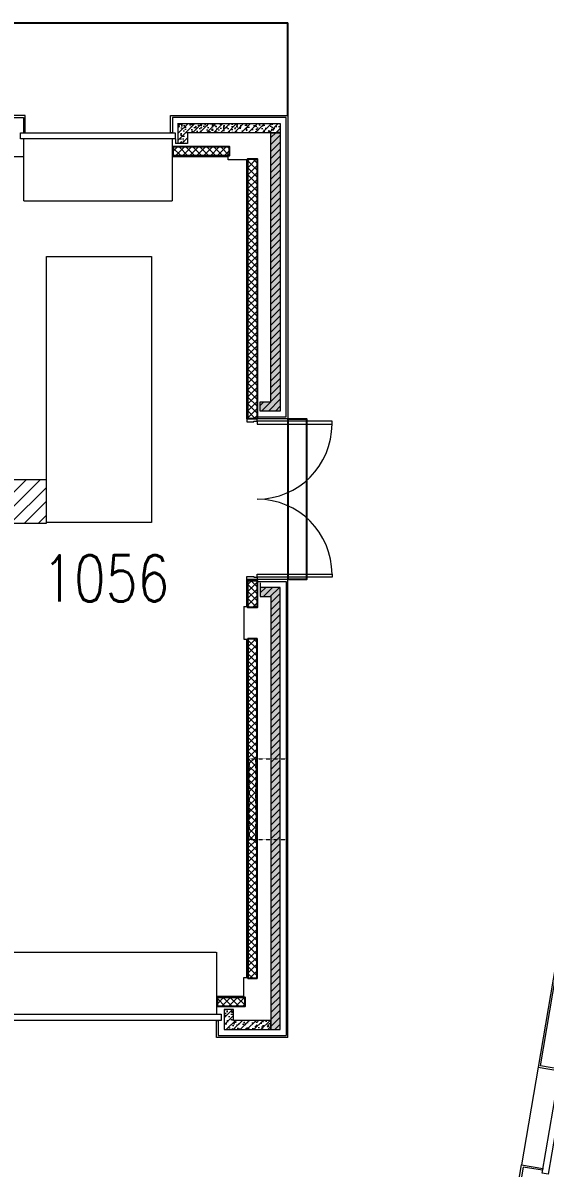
# Model space of a CAD drawing. Header units: inches. Extents: x 13084 to 220150, y 6494 to 167180.
# Drawn here: x 139278 to 147724, y 147566 to 166080 of the extents above; entities that cross this region are included whole.
import ezdxf
from ezdxf.enums import TextEntityAlignment as Align

# ---------------------------------------------------------------- set-up
doc = ezdxf.new("R2010")
doc.units = ezdxf.units.IN
doc.header["$MEASUREMENT"] = 0
doc.linetypes.add('Ground Floor$0$HIDDEN', pattern=[0.375, 0.25, -0.125])
for name, color, linetype, lineweight in [('Ground Floor$0$A-G23-M-Stairs-Concrete', 251, 'Continuous', 25), ('Ground Floor$0$A-G250-G-Walls-Low-Level', 8, 'Continuous', 15), ('Ground Floor$0$A-G250-G-Walls-Precast-Concrete', 7, 'Continuous', 15), ('Ground Floor$0$A-G250-H-Trench', 8, 'Continuous', 9), ('Ground Floor$0$A-G250-M-Trench', 251, 'Continuous', 9), ('Ground Floor$0$A-G250-M-Walls-Blockwork', 7, 'Continuous', 25), ('Ground Floor$0$A-G250-M-Walls-Louvred', 7, 'Continuous', 9), ('Ground Floor$0$A-G252-H-Internal-Walls', 251, 'Continuous', 9), ('Ground Floor$0$A-G262-H-Precast-Panel', 251, 'Continuous', 5), ('Ground Floor$0$A-G312-M-Wall-Cladding-Panel', 7, 'Continuous', 9), ('Ground Floor$0$A-G312-M-Wall-Finish-Plaster', 7, 'Continuous', 15), ('Ground Floor$0$A-G321-M-Window', 251, 'Continuous', 9), ('Ground Floor$0$A-G322-M-Door', 251, 'Continuous', 15), ('Ground Floor$0$A-G52-M-Plinth', 251, 'Continuous', 9), ('Ground Floor$0$Z-Z001-S-Room-Name-Identification-250', 7, 'Continuous', 15)]:
    doc.layers.add(name, color=color, linetype=linetype, lineweight=lineweight)
doc.styles.add('Ground Floor$0$Tag-RomanS', font='romans.shx', dxfattribs={"width": 0.8})
pattern_1 = [(45, (31615.24, 164129.57), (-56.1266, 56.1266), [])]
pattern_2 = [(45, (31615.24, 164129.57), (-56.1266, 56.1266), []), (135, (31615.24, 164129.57), (-56.1266, -56.1266), [])]
pattern_3 = [(50, (31615.24, 164129.57), (182.18467, -15.93909), [19.05, -209.55]), (355, (31615.24, 164129.57), (-35.24283, 191.05664), [15.24, -167.64]), (100.451, (31630.42, 164128.24), (146.9425, 175.1167), [16.19, -178.09]), (46.1842, (31615.24, 164180.37), (271.07904, -42.04233), [28.575, -314.325]), (96.6356, (31637.83, 164176.87), (237.40423, 247.42556), [24.285, -267.135]), (351.184, (31615.24, 164180.37), (237.4046, 247.4251), [22.86, -251.46]), (21, (31640.64, 164167.67), (151.61488, -102.26552), [19.05, -209.55]), (326, (31640.64, 164167.67), (61.80203, 184.18797), [15.24, -167.64]), (71.4514, (31653.27, 164159.15), (213.4165, 81.92286), [16.19, -178.09]), (37.5, (31615.24, 164129.57), (3.088603, 84.55504), [0, -165.608, 0, -170.18, 0, -168.275]), (7.5, (31615.24, 164129.57), (66.81966, 100.180575), [0, -97.028, 0, -161.798, 0, -64.135]), (327.5, (31558.6, 164129.57), (135.590595, -5.728744), [0, -63.5, 0, -198.12, 0, -262.89]), (317.5, (31533.2, 164129.57), (148.12918, 25.42649), [0, -82.55, 0, -131.572, 0, -186.69])]

# ---------------------------------------------------------------- blocks, each defined once
blk = doc.blocks.new('Ground Floor$0$tag-roomname')
at = {"lineweight": 18, "ltscale": 0.01, "style": 'Ground Floor$0$Tag-RomanS', "width": 0.8}
blk.add_attdef('ROOM_NO_2', text='', height=3, dxfattribs=at).set_placement((0, 1.612), align=Align.MIDDLE_CENTER)
at = {"linetype": 'ByBlock', "lineweight": 13, "ltscale": 0.01, "style": 'Ground Floor$0$Tag-RomanS', "width": 0.8, "flags": 1}
for tag, p in [('ROOM_NAME_1', (0, -2.288)), ('AREA', (0, -5.744))]:
    blk.add_attdef(tag, text='', height=2.8, dxfattribs=at).set_placement(p, align=Align.MIDDLE_CENTER)

msp = doc.modelspace()

# ---------------------------------------------------------------- hatches: boundary and pattern name
at = {"layer": 'Ground Floor$0$A-G250-H-Trench'}
h = msp.add_hatch(dxfattribs=at)
h.set_pattern_fill('LINE', color=256, scale=50, angle=45, style=0)
h.set_pattern_definition([(45, (31615.24, 164129.57), (-112.2532, 112.2532), [])])
h.paths.add_polyline_path([(138165, 158693), (138165, 157993), (139657, 157993), (139657, 158693)])
at = {"layer": 'Ground Floor$0$A-G252-H-Internal-Walls'}
h = msp.add_hatch(dxfattribs=at)
h.set_pattern_fill('ANSI37', color=256, scale=25, style=0)
h.set_pattern_definition([(45, (31615.24, 164029.57), (-56.1266, 56.1266), []), (135, (31615.24, 164029.57), (-56.1266, -56.1266), [])])
h.paths.add_polyline_path([(141710, 164080), (142615, 164080), (142615, 163930), (141710, 163930)])
h = msp.add_hatch(dxfattribs=at)
h.set_pattern_fill('ANSI37', color=256, scale=25, style=0)
h.set_pattern_definition(pattern_2)
h.paths.add_polyline_path([(142915, 159680), (142915, 163880), (143065, 163880), (143065, 159680)])
h = msp.add_hatch(dxfattribs=at)
h.set_pattern_fill('ANSI37', color=256, scale=25, style=0)
h.set_pattern_definition(pattern_2)
h.paths.add_polyline_path([(142915, 157065), (143065, 157065), (143065, 156630), (142915, 156630)])
h = msp.add_hatch(dxfattribs=at)
h.set_pattern_fill('ANSI37', color=256, scale=25, style=0)
h.set_pattern_definition(pattern_2)
h.paths.add_polyline_path([(143065, 156130), (142915, 156130), (142915, 150630), (143065, 150630)])
h = msp.add_hatch(dxfattribs=at)
h.set_pattern_fill('ANSI37', color=256, scale=25, style=0)
h.set_pattern_definition(pattern_2)
h.paths.add_polyline_path([(142423, 150330), (142423, 150180), (142865, 150180), (142865, 150330)])
at = {"layer": 'Ground Floor$0$A-G262-H-Precast-Panel'}
h = msp.add_hatch(dxfattribs=at)
h.set_pattern_fill('AR-CONC', color=256, style=0)
h.set_pattern_definition(pattern_3)
h.paths.add_polyline_path([(143440, 164305), (141940, 164305), (141940, 164130), (141790, 164130), (141790, 164455), (143440, 164455)])
h = msp.add_hatch(dxfattribs=at)
h.set_pattern_fill('ANSI31', color=256, scale=25, style=0)
h.set_pattern_definition(pattern_1)
h.paths.add_polyline_path([(143440, 164305), (141940, 164305), (141940, 164130), (141790, 164130), (141790, 164455), (143440, 164455)])
h = msp.add_hatch(dxfattribs=at)
h.set_pattern_fill('AR-CONC', color=256, style=0)
h.set_pattern_definition(pattern_3)
h.paths.add_polyline_path([(143115, 159805), (143115, 159955), (143290, 159955), (143290, 164305), (143440, 164305), (143440, 159805)])
h = msp.add_hatch(dxfattribs=at)
h.set_pattern_fill('ANSI31', color=256, scale=25, style=0)
h.set_pattern_definition(pattern_1)
h.paths.add_polyline_path([(143115, 159805), (143115, 159955), (143290, 159955), (143290, 164305), (143440, 164305), (143440, 159805)])
h = msp.add_hatch(dxfattribs=at)
h.set_pattern_fill('ANSI31', color=256, scale=25, style=0)
h.set_pattern_definition(pattern_1)
h.paths.add_polyline_path([(143440, 156955), (143115, 156955), (143115, 156805), (143290, 156805), (143290, 149805), (143440, 149805)])
h = msp.add_hatch(dxfattribs=at)
h.set_pattern_fill('AR-CONC', color=256, style=0)
h.set_pattern_definition(pattern_3)
h.paths.add_polyline_path([(143440, 156955), (143115, 156955), (143115, 156805), (143290, 156805), (143290, 149805), (143440, 149805)])
h = msp.add_hatch(dxfattribs=at)
h.set_pattern_fill('AR-CONC', color=256, style=0)
h.set_pattern_definition(pattern_3)
h.paths.add_polyline_path([(143290, 149955), (143115, 149955), (143115, 149805), (143290, 149805)])
h.paths.add_polyline_path([(143115, 149955), (142683, 149955), (142683, 150130), (142533, 150130), (142533, 149805), (143115, 149805)])
h = msp.add_hatch(dxfattribs=at)
h.set_pattern_fill('ANSI31', color=256, scale=25, style=0)
h.set_pattern_definition(pattern_1)
h.paths.add_polyline_path([(143290, 149955), (143115, 149955), (143115, 149805), (143290, 149805)])
h.paths.add_polyline_path([(143115, 149955), (142683, 149955), (142683, 150130), (142533, 150130), (142533, 149805), (143115, 149805)])

# ---------------------------------------------------------------- linework, layer by layer
at = {"layer": 'Ground Floor$0$A-G23-M-Stairs-Concrete', "linetype": 'Continuous'}
for p, q in [((118778, 166080, 0), (143565, 166080, 0)), ((143565, 164580, 0), (143565, 166080, 0)), ((143565, 159680, 0), (143565, 157080, 0))]:
    msp.add_line(p, q, dxfattribs=at)
at = {"layer": 'Ground Floor$0$A-G23-M-Stairs-Concrete', "linetype": 'Continuous', "elevation": 0}
msp.add_lwpolyline([(143565, 159680), (143865, 159680), (143865, 157080), (143565, 157080)], dxfattribs=at)
at = {"layer": 'Ground Floor$0$A-G250-G-Walls-Low-Level'}
msp.add_line((147613, 149196), (147344, 147619, 0), dxfattribs=at)
at = {"layer": 'Ground Floor$0$A-G250-G-Walls-Precast-Concrete'}
for p, q in [((143440, 156955, 0), (143115, 156955, 0)), ((143115, 156955, 0), (143115, 156805, 0)), ((143440, 149805, 0), (143440, 156955, 0)), ((143115, 156805, 0), (143290, 156805, 0)), ((143290, 156805, 0), (143290, 149805, 0)), ((143290, 149805, 0), (143440, 149805, 0))]:
    msp.add_line(p, q, dxfattribs=at)
at = {"layer": 'Ground Floor$0$A-G250-G-Walls-Precast-Concrete', "elevation": 0}
for points in [[(143440, 164305), (141940, 164305), (141940, 164130), (141790, 164130), (141790, 164455), (143440, 164455), (143440, 164305)], [(142533, 150130), (142533, 149805), (143290, 149805), (143290, 149955), (142683, 149955), (142683, 150130), (142533, 150130)]]:
    msp.add_lwpolyline(points, close=True, dxfattribs=at)
msp.add_lwpolyline([(143115, 159805), (143115, 159955), (143290, 159955), (143290, 164305), (143440, 164305), (143440, 159805), (143115, 159805)], dxfattribs=at)
at = {"layer": 'Ground Floor$0$A-G250-M-Trench', "ltscale": 0.1, "elevation": 0}
msp.add_lwpolyline([(138065, 158693), (138065, 157993), (139657, 157993), (139657, 158693), (138065, 158693)], dxfattribs=at)
at = {"layer": 'Ground Floor$0$A-G250-M-Walls-Blockwork'}
for p, q in [((142915, 156130, 0), (143065, 156130, 0)), ((142915, 156130, 0), (142915, 150630, 0)), ((143065, 150630, 0), (143065, 156130, 0)), ((143065, 150630, 0), (142915, 150630, 0)), ((142423, 150180), (142423, 150330))]:
    msp.add_line(p, q, dxfattribs=at)
msp.add_lwpolyline([(141710, 164080), (142615, 164080), (142615, 163930), (141710, 163930)], close=True, dxfattribs=at)
for points in [[(142915, 159680), (142915, 163880), (143065, 163880), (143065, 159680), (142915, 159680)], [(142423, 150330), (142865, 150330), (142865, 150180), (142423, 150180)]]:
    msp.add_lwpolyline(points, dxfattribs=at)
at = {"layer": 'Ground Floor$0$A-G250-M-Walls-Blockwork', "elevation": 0}
msp.add_lwpolyline([(142915, 157065), (143065, 157065), (143065, 156630), (142915, 156630)], close=True, dxfattribs=at)
at = {"layer": 'Ground Floor$0$A-G250-M-Walls-Louvred', "linetype": 'Ground Floor$0$HIDDEN', "ltscale": 0.3}
for p, q in [((142915, 154180, 0), (143565, 154180, 0)), ((142915, 152880, 0), (143565, 152880, 0))]:
    msp.add_line(p, q, dxfattribs=at)
at = {"layer": 'Ground Floor$0$A-G250-M-Walls-Louvred'}
msp.add_lwpolyline([(141740, 164305), (141740, 164205), (139240, 164205), (139240, 164305)], close=True, dxfattribs=at)
at = {"layer": 'Ground Floor$0$A-G250-M-Walls-Louvred', "linetype": 'Ground Floor$0$HIDDEN'}
for points in [[(139285, 163915), (139285, 163205), (141695, 163205), (141695, 163915)], [(138408, 150055), (138408, 151055), (142408, 151055), (142408, 150055)]]:
    msp.add_lwpolyline(points, dxfattribs=at)
at = {"layer": 'Ground Floor$0$A-G250-M-Walls-Louvred', "linetype": 'Ground Floor$0$HIDDEN', "ltscale": 0.3, "elevation": 0}
msp.add_lwpolyline([(142940, 154180), (143040, 154180), (143040, 152880), (142940, 152880)], close=True, dxfattribs=at)
at = {"layer": 'Ground Floor$0$A-G250-M-Walls-Louvred'}
msp.add_lwpolyline([(142483, 149955), (138333, 149955), (138333, 150055), (142483, 150055), (142483, 149955)], dxfattribs=at)
at = {"layer": 'Ground Floor$0$A-G312-M-Wall-Cladding-Panel'}
for p, q in [((143065, 159680, 0), (143065, 159710, 0)), ((143565, 157080, 0), (143065, 157080, 0)), ((143065, 157080, 0), (143065, 157050, 0)), ((143065, 157050, 0), (143535, 157050, 0)), ((143535, 157050, 0), (143535, 149710)), ((143565, 149680), (143565, 157080, 0))]:
    msp.add_line(p, q, dxfattribs=at)
at = {"layer": 'Ground Floor$0$A-G312-M-Wall-Cladding-Panel', "elevation": 0}
for points in [[(136415, 164080), (136445, 164080), (136445, 164550), (139285, 164550), (139285, 164305), (139315, 164305), (139315, 164580), (136415, 164580), (136415, 164080), (136415, 164080)], [(143065, 159710), (143535, 159710), (143535, 164550), (141695, 164550), (141695, 164305), (141665, 164305), (141665, 164580), (143565, 164580), (143565, 159680), (143065, 159680)]]:
    msp.add_lwpolyline(points, dxfattribs=at)
for points in [[(147963, 149167), (147648, 149221), (147999, 151281), (148315, 151227), (148320, 151257), (147975, 151316), (147613, 149196), (147958, 149137)], [(147684, 147531), (147369, 147584), (147018, 145524), (147333, 145470), (147328, 145441), (146983, 145500), (147344, 147619), (147689, 147560)]]:
    msp.add_lwpolyline(points, close=True, dxfattribs=at)
at = {"layer": 'Ground Floor$0$A-G312-M-Wall-Cladding-Panel'}
msp.add_lwpolyline([(143565, 149680), (142408, 149680), (142408, 149955), (142438, 149955), (142438, 149710), (143535, 149710)], dxfattribs=at)
at = {"layer": 'Ground Floor$0$A-G312-M-Wall-Finish-Plaster'}
for p, q in [((141740, 164205), (141745, 164205)), ((141745, 164205), (141745, 164130)), ((141790, 164130, 0), (141745, 164130, 0)), ((142915, 159680, 0), (142900, 159680, 0)), ((143115, 157030), (143115, 156955)), ((142850, 156645), (142850, 156115)), ((142850, 156115), (142900, 156115, 0)), ((142900, 150645, 0), (142900, 156115, 0)), ((142850, 150345, 0), (142850, 150645, 0)), ((142850, 150645, 0), (142900, 150645, 0)), ((142408, 150345, 0), (142850, 150345, 0))]:
    msp.add_line(p, q, dxfattribs=at)
at = {"layer": 'Ground Floor$0$A-G312-M-Wall-Finish-Plaster', "elevation": 0}
for points in [[(139285, 164205), (139285, 163915), (138114, 163915), (138114, 163865)], [(142900, 159680), (142900, 163865), (142600, 163865), (142600, 163915), (141695, 163915), (141695, 164205)], [(142850, 156645), (142900, 156645), (142900, 157080), (143065, 157080), (143065, 157080)]]:
    msp.add_lwpolyline(points, dxfattribs=at)
at = {"layer": 'Ground Floor$0$A-G321-M-Window', "elevation": 0}
msp.add_lwpolyline([(148070, 149195), (147775, 147470), (147677, 147486), (147971, 149211)], close=True, dxfattribs=at)
at = {"layer": 'Ground Floor$0$A-G322-M-Door', "elevation": 0}
for points in [[(143015, 159630), (143015, 159642), (143065, 159642), (143065, 159680), (142900, 159680), (142900, 159630)], [(143065, 159592), (144277, 159592), (144277, 159642), (143065, 159642)], [(143015, 157130), (143015, 157118), (143065, 157118), (143065, 157080), (142900, 157080), (142900, 157130)], [(143065, 157168), (144277, 157168), (144277, 157118), (143065, 157118)]]:
    msp.add_lwpolyline(points, close=True, dxfattribs=at)
at = {"layer": 'Ground Floor$0$A-G322-M-Door'}
for centre, start, end in [((143065, 159592, 0), 270, 0), ((143065, 157168, 0), 0, 90)]:
    msp.add_arc(centre, 1212, start, end, dxfattribs=at)
at = {"layer": 'Ground Floor$0$A-G52-M-Plinth'}
msp.add_lwpolyline([(139657, 162305), (141357, 162305), (141357, 158005), (139657, 158005)], close=True, dxfattribs=at)

# ---------------------------------------------------------------- block references
at = {"layer": 'Ground Floor$0$Z-Z001-S-Room-Name-Identification-250'}
ref = msp.add_blockref('Ground Floor$0$tag-roomname', (140618, 156696), dxfattribs=dict(at, xscale=250, yscale=250, zscale=250))
ref.add_attrib('ROOM_NO_2', '1056', dxfattribs={"layer": '0', "lineweight": 18, "ltscale": 0.01, "height": 750, "style": 'Ground Floor$0$Tag-RomanS', "width": 0.8}).set_placement((140618, 157099), align=Align.MIDDLE_CENTER)

doc.saveas('drawing.dxf')
